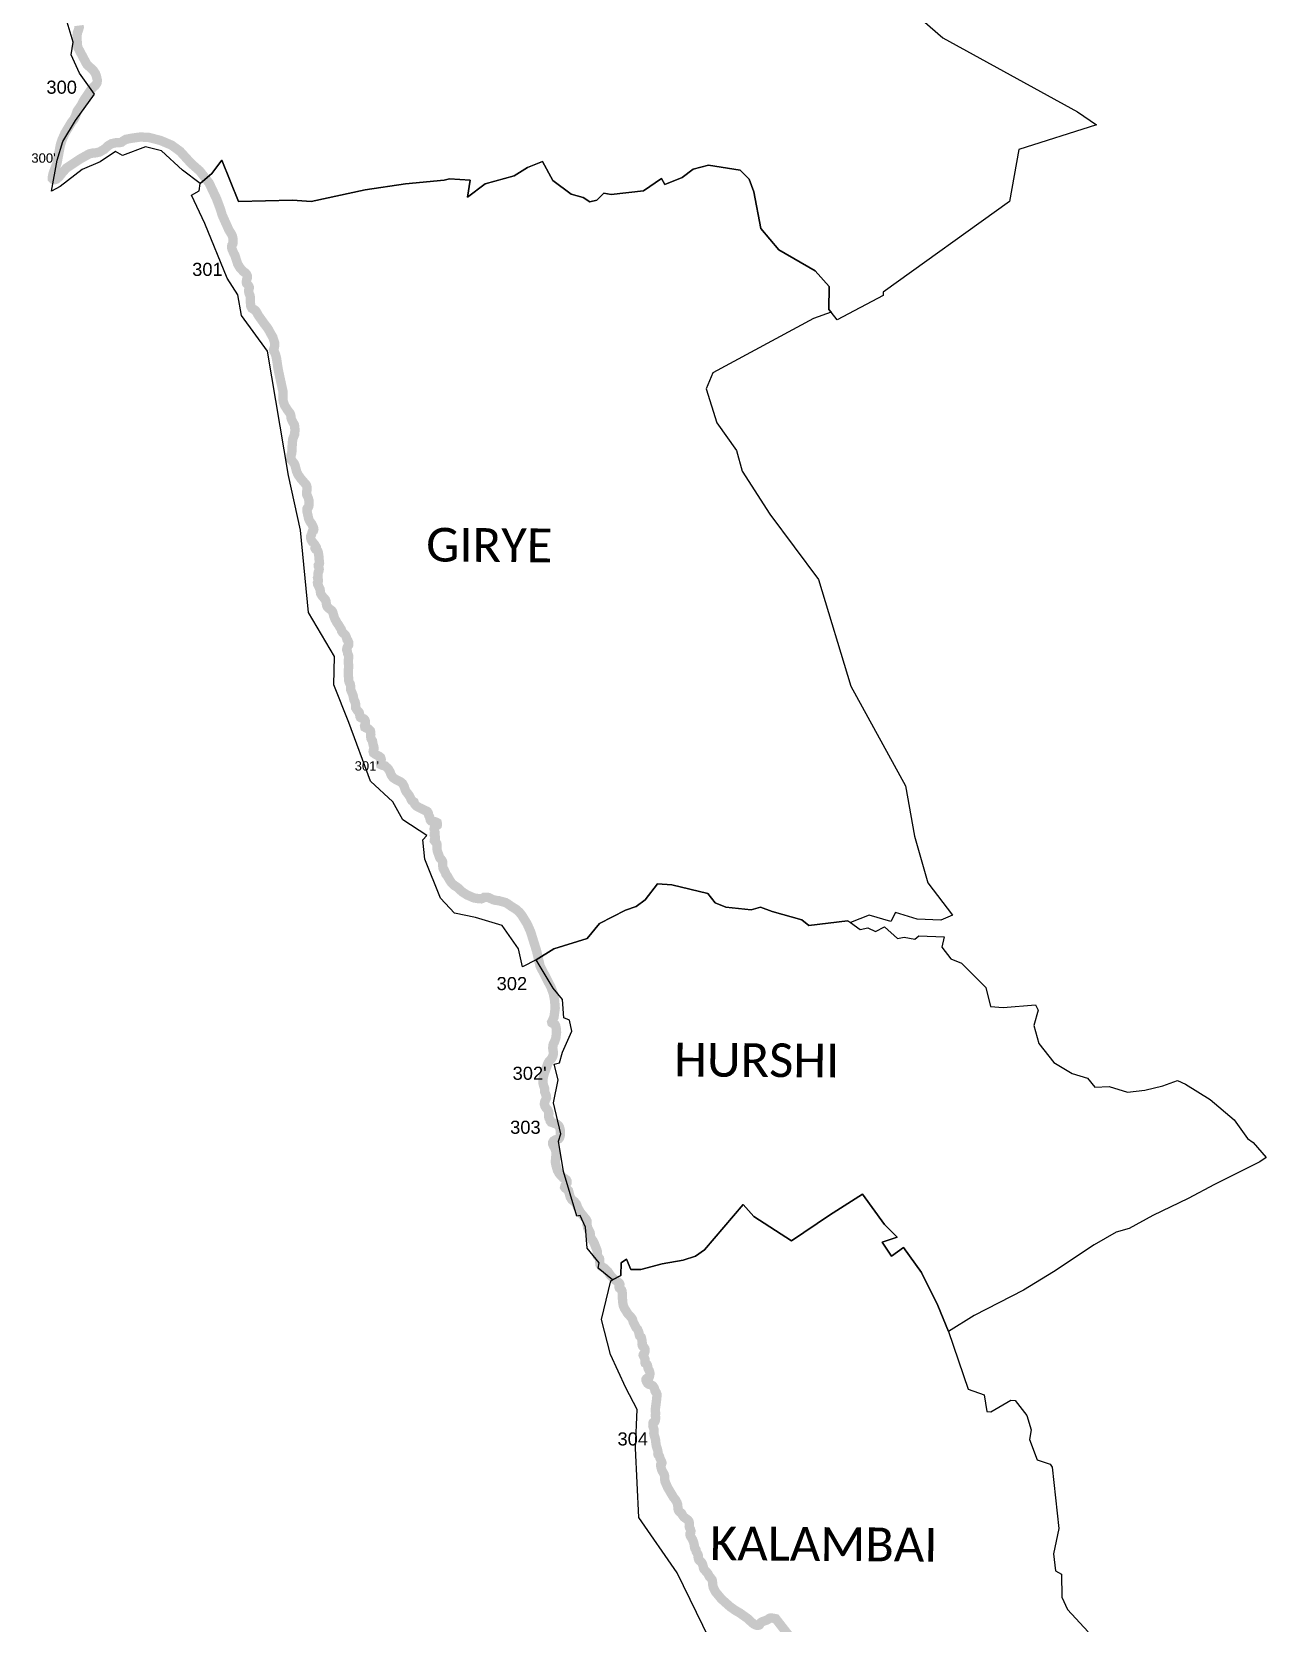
# Model space of a CAD drawing. Header units: metres. Extents: x 0 to 561379, y 0 to 4092696.
# Drawn here: x 320267 to 326866, y 1818882 to 1827390 of the extents above; entities that cross this region are included whole.
import ezdxf

# ---------------------------------------------------------------- set-up
doc = ezdxf.new("R2010")
doc.units = ezdxf.units.M
for name, color, linetype in [('COASTLINE', 5, 'Continuous'), ('NATURALLY PROTECTED', 3, 'Continuous'), ('VILLAGE BOUNDRY', 32, 'Continuous'), ('VILLAGE NAME', 1, 'Continuous')]:
    doc.layers.add(name, color=color, linetype=linetype)
doc.styles.get("Standard").update_dxf_attribs({"font": 'arial.ttf'})

msp = doc.modelspace()

# ---------------------------------------------------------------- linework, layer by layer
at = {"layer": 'COASTLINE', "const_width": 50, "flags": 128}
msp.add_lwpolyline([(320519.4, 1827423.4), (320520.6, 1827414), (320518.3, 1827406.2), (320515.2, 1827395.8), (320510.6, 1827385), (320508.8, 1827368.7), (320509.3, 1827348.5), (320509.9, 1827323.6), (320514, 1827304.5), (320522.4, 1827288.9), (320537.6, 1827260.3), (320551.4, 1827234.4), (320561.9, 1827214.8), (320576.5, 1827201.6), (320594.2, 1827185.6), (320606.9, 1827167.7), (320612.6, 1827151.9), (320617.5, 1827129.9), (320615.3, 1827116.4), (320605.4, 1827102.1), (320593, 1827091.9), (320581.1, 1827077.6), (320565.5, 1827054), (320546.3, 1827026), (320530.9, 1826996.6), (320508.8, 1826964.5), (320500.5, 1826938.1), (320491.6, 1826921.4), (320479.7, 1826906.8), (320444.6, 1826848.2), (320428.9, 1826813.1), (320420, 1826785.9), (320411.9, 1826742.6), (320401.6, 1826687.6), (320381.1, 1826633), (320376.8, 1826611.7), (320376.9, 1826605.9), (320381.8, 1826601), (320390.1, 1826599.6), (320399.1, 1826602.7), (320413.6, 1826615.6), (320433, 1826640.2), (320452, 1826661), (320482, 1826681), (320528.6, 1826712), (320574.6, 1826737.5), (320591.8, 1826741.4), (320610.1, 1826743.1), (320628.8, 1826747.1), (320653.9, 1826761.7), (320675.3, 1826780.8), (320693.3, 1826791.8), (320715.1, 1826796.6), (320734.7, 1826797.1), (320746.2, 1826799.6), (320755.2, 1826806.3), (320770.7, 1826815.3), (320797.5, 1826820.5), (320845.9, 1826827.3), (320891.1, 1826825.6), (320955.1, 1826809.1), (321014.7, 1826783.8), (321059.9, 1826750.8), (321120, 1826685.1), (321164.9, 1826645.8), (321214.9, 1826581.8), (321255, 1826496.6), (321276.7, 1826437.9), (321284.4, 1826411.4), (321295, 1826387.7), (321307.5, 1826359.8), (321320.4, 1826331.1), (321334.8, 1826307.8), (321339.6, 1826296.9), (321341.7, 1826288.5), (321342.3, 1826278.9), (321342.8, 1826268.5), (321342.6, 1826260.7), (321341.8, 1826256.6), (321339.6, 1826253.2), (321336.3, 1826248.1), (321335.7, 1826241.6), (321336.4, 1826230.9), (321339.1, 1826224.2), (321342.4, 1826216.2), (321346.5, 1826206.3), (321352.4, 1826195.8), (321355.3, 1826186.9), (321360.7, 1826170.1), (321367.7, 1826148.8), (321379.7, 1826128.3), (321398.3, 1826108.3), (321410.4, 1826099.3), (321416.1, 1826091.9), (321419.2, 1826083.9), (321419, 1826075.2), (321415.7, 1826064.3), (321413.6, 1826050.8), (321415.4, 1826044.3), (321421.2, 1826037.6), (321426.5, 1826031.4), (321429.3, 1826025.3), (321429.2, 1826018.6), (321426.8, 1826009.7), (321426.2, 1826002.5), (321428.4, 1825992.4), (321433.3, 1825980.5), (321435.3, 1825971.2), (321435.1, 1825956.3), (321436.3, 1825935.5), (321436.9, 1825925.3), (321438.6, 1825920.5), (321443.3, 1825912.2), (321452, 1825906.8), (321460.5, 1825901.6), (321465.9, 1825895.7), (321470.3, 1825888), (321479.2, 1825872.3), (321487, 1825861.3), (321495.1, 1825849.9), (321510, 1825828.9), (321526.6, 1825807.4), (321535.2, 1825793.6), (321541.8, 1825780.6), (321555.5, 1825757.1), (321560.8, 1825740.7), (321565.1, 1825727.5), (321565.6, 1825714.6), (321564.1, 1825704), (321561.6, 1825698.1), (321559.4, 1825690.1), (321561, 1825682.4), (321565.4, 1825675.4), (321571.5, 1825660.5), (321575.6, 1825642.2), (321578.5, 1825622.5), (321582.6, 1825594.7), (321587.8, 1825568), (321601.9, 1825503.1), (321610.1, 1825465.9), (321610.7, 1825452.7), (321609.3, 1825432.1), (321611.4, 1825412.4), (321618.6, 1825392.4), (321634.5, 1825367.3), (321647.5, 1825350.4), (321651.5, 1825339.9), (321653.7, 1825321.6), (321660.5, 1825306.3), (321670.6, 1825289.2), (321673, 1825278.4), (321673.5, 1825256.1), (321671.8, 1825237.4), (321668.2, 1825228.4), (321662.6, 1825214.3), (321661, 1825203.9), (321658.8, 1825176), (321657.5, 1825159.8), (321657.2, 1825144.7), (321656, 1825135.8), (321652.9, 1825124.9), (321652.4, 1825116.8), (321651.8, 1825108.4), (321653.6, 1825101.9), (321660.2, 1825094), (321668.6, 1825083.7), (321674, 1825073.2), (321678.4, 1825056.1), (321683, 1825038.6), (321690.1, 1825022.9), (321704.7, 1825001.9), (321718.2, 1824986.1), (321727.9, 1824975), (321733.3, 1824968.8), (321736.4, 1824962.2), (321737.7, 1824957), (321738.7, 1824949.1), (321737.8, 1824937.7), (321736.2, 1824929.4), (321736, 1824922.6), (321737, 1824915.2), (321741.1, 1824906.5), (321744.8, 1824898.6), (321746.5, 1824892), (321749.6, 1824881.3), (321749.6, 1824863.6), (321747.7, 1824852.8), (321744.5, 1824846.9), (321740.3, 1824843.8), (321738.6, 1824840.1), (321737.8, 1824828.7), (321742.4, 1824808), (321747.9, 1824783.7), (321753.9, 1824772), (321764.2, 1824758), (321771.5, 1824742.8), (321773.5, 1824736.5), (321774.6, 1824729.3), (321772.9, 1824723.7), (321767.6, 1824719.5), (321764.9, 1824711.5), (321762, 1824701.5), (321758.3, 1824693.6), (321757.9, 1824684.1), (321760.2, 1824675), (321765.4, 1824665.4), (321778.6, 1824649.2), (321784.5, 1824639.7), (321781.9, 1824635.8), (321780.9, 1824629.8), (321783.9, 1824624.2), (321787.9, 1824621.6), (321791.5, 1824619.3), (321793.3, 1824618.2), (321794.7, 1824615.9), (321796.5, 1824612.8), (321798.2, 1824608.3), (321799.8, 1824598.6), (321801.6, 1824586.9), (321802.3, 1824574.7), (321803.9, 1824560.1), (321805.1, 1824549.3), (321804.5, 1824545.5), (321802.5, 1824541.7), (321800, 1824538.6), (321798.3, 1824536.5), (321798.4, 1824534.1), (321799.7, 1824530.9), (321801.9, 1824525.5), (321803.6, 1824516.3), (321801.8, 1824507.5), (321798.1, 1824499.7), (321797.7, 1824496.2), (321797.6, 1824488.7), (321797.4, 1824481.5), (321796.3, 1824474.2), (321794.7, 1824470.7), (321795.5, 1824467.2), (321798.1, 1824462.6), (321798.9, 1824454), (321797.7, 1824449.9), (321794.3, 1824443.6), (321795, 1824437.7), (321799, 1824429.7), (321802.1, 1824422.4), (321807.8, 1824410), (321811.2, 1824387.3), (321817.4, 1824376), (321827.9, 1824363.7), (321836.5, 1824354), (321839.7, 1824346.1), (321841.6, 1824332), (321843.6, 1824322.3), (321847.7, 1824314.5), (321854.8, 1824307.6), (321864.2, 1824300.6), (321870.2, 1824296), (321875.9, 1824287.6), (321879, 1824276.4), (321882.1, 1824265.2), (321885.3, 1824256), (321889.1, 1824247.9), (321894.2, 1824239.3), (321899.6, 1824228.9), (321907.3, 1824218.5), (321912.9, 1824208.5), (321920.2, 1824197.7), (321922.2, 1824193), (321923.5, 1824186), (321927.8, 1824179.6), (321932.6, 1824174.6), (321937.1, 1824171.1), (321943.7, 1824164.2), (321947.5, 1824156.3), (321950.5, 1824147), (321952.7, 1824139.2), (321957, 1824134.2), (321958, 1824131.4), (321961.6, 1824123.4), (321961.8, 1824116.2), (321961, 1824111.4), (321957.7, 1824107.8), (321954.5, 1824102.2), (321952, 1824096.1), (321951.1, 1824090.9), (321951.1, 1824084.5), (321953.5, 1824078), (321955.8, 1824065), (321960.4, 1824055.4), (321961.3, 1824047.7), (321960.1, 1824036.5), (321958.5, 1824026.5), (321959.3, 1824014.3), (321960.7, 1824006.4), (321961.4, 1823994.8), (321960.1, 1823984.4), (321959.6, 1823976.5), (321959, 1823965.9), (321959.6, 1823944.4), (321961.3, 1823931), (321961.4, 1823920.9), (321964.4, 1823911.3), (321969.2, 1823904), (321971, 1823894.4), (321971.4, 1823884.7), (321971.7, 1823873.5), (321974.6, 1823865.9), (321980.9, 1823851.6), (321984.8, 1823840.7), (321987.5, 1823826.4), (321989.3, 1823818.6), (321995.1, 1823807.6), (321997.9, 1823797.2), (321998.9, 1823788.8), (321998.8, 1823780.7), (321998.8, 1823775.7), (322002, 1823769.9), (322007.1, 1823762.2), (322014.4, 1823754.7), (322017.8, 1823749.7), (322019.4, 1823742), (322021.2, 1823730.3), (322023.5, 1823724.7), (322029.6, 1823721.4), (322040.8, 1823717.6), (322045, 1823714.6), (322047.9, 1823710.8), (322050.1, 1823704), (322050.7, 1823697.6), (322048.9, 1823686.9), (322046.1, 1823678.6), (322047.5, 1823671.9), (322054.6, 1823667.9), (322064.5, 1823664.6), (322071.6, 1823658.8), (322077.1, 1823652.5), (322079.2, 1823643.3), (322079.5, 1823633.3), (322078.5, 1823624.1), (322079.8, 1823613.4), (322082.8, 1823606.8), (322088.3, 1823598.4), (322090.2, 1823587.3), (322092.1, 1823577.7), (322095.5, 1823566.6), (322095.8, 1823556.1), (322092.9, 1823548.6), (322091.9, 1823542.4), (322094.2, 1823534.4), (322103.6, 1823527.4), (322116.3, 1823520.7), (322125.5, 1823515.6), (322131.8, 1823510.3), (322135.1, 1823499.4), (322132.5, 1823489.2), (322130.5, 1823480.9), (322132.2, 1823472.7), (322142.1, 1823468.3), (322156.1, 1823465.1), (322169.2, 1823453.1), (322175.9, 1823444.6), (322182.5, 1823432.5), (322187.9, 1823417.3), (322197.5, 1823403.4), (322210.4, 1823394.3), (322225.4, 1823386.6), (322237.9, 1823380.4), (322249, 1823371.3), (322257.4, 1823355.7), (322261.3, 1823343.5), (322265.9, 1823332), (322271.4, 1823323.4), (322277.3, 1823317.1), (322284.5, 1823306.7), (322290.2, 1823296.6), (322294.6, 1823286.3), (322298.3, 1823280.1), (322304.5, 1823275.8), (322310.2, 1823272.3), (322311.5, 1823268.4), (322313.9, 1823261.6), (322319.2, 1823254.8), (322326.1, 1823248.9), (322339.2, 1823241.8), (322347.7, 1823238.3), (322361.3, 1823231), (322369.1, 1823227.4), (322378.3, 1823223.4), (322382.3, 1823220.3), (322386.4, 1823213.5), (322387.4, 1823205.5), (322389.9, 1823199.3), (322393.4, 1823193.6), (322394.5, 1823190), (322395.5, 1823184.8), (322397.2, 1823176), (322401.4, 1823171.2), (322408.9, 1823169.3), (322418.1, 1823167.8), (322423.9, 1823166.5), (322429.5, 1823164.3), (322431.8, 1823162.3), (322434.2, 1823161), (322435.5, 1823154.6), (322434.6, 1823148.1), (322430.9, 1823145.1), (322424.3, 1823141.6), (322419.5, 1823137.2), (322418.4, 1823132.5), (322417.7, 1823127.8), (322418.7, 1823120.8), (322420.6, 1823114.5), (322422.9, 1823108.6), (322422.6, 1823102.7), (322420.4, 1823101.2), (322418.6, 1823099.6), (322418.3, 1823096.3), (322419.9, 1823093.4), (322423.3, 1823088.5), (322424.6, 1823084.7), (322424, 1823077.8), (322421, 1823074.4), (322419.4, 1823070.2), (322418.9, 1823066.1), (322422.2, 1823062), (322427.1, 1823056.5), (322432.3, 1823049.4), (322433.3, 1823044.2), (322432.8, 1823034.6), (322433.2, 1823025.9), (322433.7, 1823019.7), (322434.3, 1823012.7), (322437.3, 1823003.4), (322440.1, 1822996.7), (322442.5, 1822990.5), (322446.2, 1822977.9), (322450.1, 1822970.5), (322455.7, 1822965.1), (322459.1, 1822961.4), (322461.7, 1822957), (322464, 1822950.3), (322463.2, 1822941.5), (322463.6, 1822931.6), (322465.6, 1822918.5), (322468.2, 1822912.2), (322472, 1822908.2), (322474, 1822903.3), (322478.1, 1822895), (322480.5, 1822886.8), (322484.3, 1822881.7), (322490.1, 1822874.6), (322493.6, 1822867.7), (322501.1, 1822854.7), (322506, 1822847.1), (322511.1, 1822839.9), (322516, 1822835), (322525.3, 1822826.2), (322534.3, 1822821), (322541.1, 1822816.4), (322546.3, 1822812.3), (322551.4, 1822807.5), (322556, 1822802.7), (322561.7, 1822797.8), (322570.5, 1822790.1), (322583.6, 1822781.9), (322594.5, 1822775.1), (322607.9, 1822769.3), (322623.7, 1822762.2), (322633.1, 1822758.9), (322641.9, 1822757.6), (322658.7, 1822755), (322669.2, 1822754.6), (322674.7, 1822756.5), (322681.2, 1822759.4), (322685.3, 1822762.4), (322696, 1822763.1), (322708.4, 1822761.8), (322719.5, 1822756.5), (322733, 1822750.1), (322743.4, 1822747.2), (322753, 1822745.8), (322764, 1822744.4), (322771.8, 1822742.3), (322775.7, 1822741.2), (322784.8, 1822738.7), (322799.8, 1822734.7), (322811.6, 1822727.9), (322829.5, 1822715.1), (322857.5, 1822697.6), (322874.7, 1822682), (322888.3, 1822664.3), (322914.9, 1822621), (322933.7, 1822578.8), (322948.4, 1822531.6), (322966.1, 1822474.6), (322984.5, 1822395.2), (323015.2, 1822335.3), (323042.9, 1822281.5), (323055, 1822248.9), (323062, 1822211.7), (323065.1, 1822170.4), (323062.9, 1822153.5), (323061.6, 1822143.7), (323060.3, 1822134.6), (323058.7, 1822122), (323055.6, 1822115.5), (323051.6, 1822106.9), (323048.5, 1822100.4), (323046.2, 1822095.6), (323047.1, 1822091.8), (323050.9, 1822089.4), (323059.2, 1822086.6), (323064.8, 1822081.7), (323067.9, 1822075.2), (323070.2, 1822064.8), (323072.3, 1822040.4), (323068.5, 1822010.6), (323062.1, 1821991.6), (323055, 1821978.5), (323053, 1821970), (323052, 1821956.5), (323053.4, 1821946.1), (323055.2, 1821933.4), (323054.9, 1821924), (323052.1, 1821912.4), (323048.1, 1821903.8), (323042.3, 1821896.4), (323031.4, 1821884.2), (323026.5, 1821875.5), (323022.1, 1821863.2), (323016, 1821846.2), (323012.6, 1821836.5), (323004.2, 1821813.2), (323000.2, 1821792.4), (323000.5, 1821767.2), (323003, 1821756.1), (323008, 1821742.7), (323008.1, 1821732.8), (323008.3, 1821724.9), (323011.5, 1821716.6), (323014.7, 1821708.1), (323018.3, 1821699), (323018.6, 1821690.4), (323014.8, 1821682.3), (323009.1, 1821669.7), (323007.2, 1821657.7), (323010.1, 1821646.9), (323016.8, 1821635.3), (323024.6, 1821627.8), (323029.1, 1821617.2), (323031.4, 1821606.5), (323030, 1821590), (323031.8, 1821582.6), (323036.8, 1821575.3), (323038.7, 1821566.1), (323042.8, 1821560.8), (323057.8, 1821555.4), (323073.7, 1821549.6), (323083.4, 1821541.7), (323087.9, 1821534.1), (323091.6, 1821521.5), (323092.8, 1821505.8), (323091.7, 1821486.4), (323088.5, 1821477.2), (323084.1, 1821471.8), (323073.2, 1821468.2), (323064.9, 1821465.4), (323056.4, 1821460.3), (323051.7, 1821452.2), (323051.5, 1821444), (323055.6, 1821434.6), (323062.6, 1821422.4), (323066.6, 1821412.3), (323069.1, 1821400.7), (323070.5, 1821385.4), (323067.2, 1821371.1), (323066.3, 1821345.2), (323069.4, 1821329.5), (323076.8, 1821304), (323085.7, 1821286.8), (323106.8, 1821263.7), (323117.7, 1821257.8), (323124.5, 1821252.4), (323128.6, 1821244.8), (323128.4, 1821237.3), (323123.7, 1821229.8), (323117.5, 1821220.1), (323115.7, 1821212.7), (323118.4, 1821208.4), (323129.8, 1821200.6), (323136.2, 1821194.4), (323137.9, 1821187.4), (323145.8, 1821159.7), (323154.6, 1821145.7), (323168.1, 1821135.6), (323178.6, 1821122.1), (323185.2, 1821105), (323198.4, 1821080), (323211.1, 1821064.4), (323224.1, 1821048.5), (323231.5, 1821039.5), (323235.1, 1821031.7), (323235.2, 1821023.2), (323235.4, 1821011.1), (323239.1, 1820995.1), (323247, 1820979.1), (323251.6, 1820969.7), (323253, 1820962.6), (323254.2, 1820947), (323256.5, 1820938.9), (323262.9, 1820932.5), (323267.2, 1820926.2), (323273.3, 1820914.6), (323277.8, 1820903.2), (323282.5, 1820891), (323287.3, 1820878.7), (323290.2, 1820869.1), (323290.3, 1820861), (323288.7, 1820849.8), (323290.2, 1820845.9), (323296.9, 1820838.6), (323302.1, 1820831), (323303.3, 1820825), (323303.2, 1820811.6), (323304.6, 1820800.4), (323311.3, 1820790.3), (323329.2, 1820779.1), (323346.1, 1820762.9), (323361.1, 1820740.8), (323374.5, 1820727.2), (323384.4, 1820717.2), (323396.5, 1820709), (323402.4, 1820704.9), (323407.8, 1820700.2), (323409.8, 1820696.7), (323411.2, 1820693.3), (323410.5, 1820688.9), (323408, 1820685.7), (323406.7, 1820682.5), (323406.7, 1820677.3), (323408.1, 1820673.8), (323413.6, 1820669), (323419.6, 1820663.8), (323422.3, 1820657.8), (323423.5, 1820647.7), (323424.1, 1820629.5), (323424.4, 1820619.3), (323425.6, 1820606.4), (323426.8, 1820593), (323429, 1820580.4), (323436.1, 1820563.4), (323443.3, 1820553.3), (323447.3, 1820545.4), (323455.4, 1820533.9), (323464.5, 1820524.6), (323473.2, 1820514.5), (323478.7, 1820505.4), (323481.9, 1820493.3), (323484.7, 1820486.7), (323492.1, 1820473.5), (323497, 1820462.5), (323505, 1820454.1), (323510.7, 1820440.8), (323512.9, 1820433.9), (323514.4, 1820424.9), (323516.2, 1820418.9), (323519.6, 1820415.8), (323524.5, 1820411.4), (323526.5, 1820406), (323528, 1820397.8), (323529.7, 1820389.3), (323530.3, 1820379.5), (323529.7, 1820372.9), (323530.4, 1820367.4), (323532.7, 1820362.7), (323536.9, 1820358.7), (323541.4, 1820354.3), (323544.5, 1820349.3), (323545.2, 1820342.1), (323544.9, 1820333.7), (323542.8, 1820327.5), (323538.7, 1820321.9), (323536.1, 1820318.3), (323535.5, 1820315), (323539.9, 1820305.3), (323543.4, 1820297.8), (323545.3, 1820291.9), (323545.6, 1820286.8), (323544.7, 1820278.7), (323544.7, 1820276.1), (323545.6, 1820273.1), (323550.1, 1820270.5), (323552.9, 1820268.9), (323555.8, 1820266.1), (323557.9, 1820261.2), (323560.1, 1820251.9), (323562.1, 1820243.1), (323564.2, 1820238.5), (323568.6, 1820230.6), (323570.8, 1820223.8), (323571.7, 1820215.9), (323570.6, 1820208), (323567.8, 1820197.8), (323566.4, 1820194.2), (323564.3, 1820192.3), (323561.2, 1820191.7), (323555.2, 1820190.5), (323552.7, 1820188.7), (323550.7, 1820185.7), (323550.3, 1820181.6), (323553, 1820174.6), (323558.4, 1820164.6), (323565.7, 1820159.4), (323577.6, 1820155.8), (323584.1, 1820152.6), (323589.1, 1820147.6), (323594.4, 1820140), (323596.5, 1820134.5), (323598.1, 1820125.6), (323600.6, 1820120.6), (323605.7, 1820114.9), (323607.2, 1820110.9), (323609.2, 1820105.7), (323609.5, 1820101), (323607.9, 1820085.3), (323606.1, 1820067.7), (323602.7, 1820042.7), (323600.5, 1820026.7), (323599.7, 1820021.3), (323600.4, 1820014.1), (323602.4, 1820006.2), (323602, 1820001.4), (323600.2, 1819994.9), (323600.1, 1819992.7), (323600.7, 1819989.5), (323601.6, 1819985), (323602.4, 1819980.7), (323601.8, 1819974.2), (323600, 1819964.5), (323598, 1819960), (323595.6, 1819957.8), (323590.9, 1819956.3), (323588.6, 1819954.4), (323587.5, 1819951), (323588.1, 1819944.5), (323587.4, 1819936.1), (323589.8, 1819928.2), (323591.6, 1819922.5), (323593.3, 1819917.2), (323593.6, 1819910.8), (323592.8, 1819902.5), (323592.3, 1819896.9), (323593.3, 1819891), (323596, 1819881.3), (323599.5, 1819872.1), (323601.6, 1819861.4), (323603.4, 1819844.6), (323605.8, 1819828.8), (323608.8, 1819819.8), (323613.2, 1819806.4), (323614.8, 1819795.3), (323614.8, 1819791.7), (323614, 1819787.4), (323614.7, 1819784.4), (323619.6, 1819779.4), (323623, 1819772.9), (323625.3, 1819763.7), (323629.6, 1819755), (323633.4, 1819747.2), (323635.1, 1819741.3), (323635.9, 1819738.6), (323635.1, 1819736.2), (323633.5, 1819735), (323631.7, 1819733.5), (323629.5, 1819729.9), (323629.1, 1819724.5), (323630.1, 1819716.8), (323631.7, 1819711.5), (323635.5, 1819699), (323641.7, 1819687.9), (323646.7, 1819679.1), (323649.6, 1819672), (323651, 1819661.2), (323651, 1819648.3), (323652.1, 1819640), (323657.2, 1819628.2), (323662.1, 1819617), (323666.8, 1819606.4), (323675.7, 1819591.5), (323682.5, 1819580.1), (323692.4, 1819563.5), (323697.8, 1819554.6), (323708.5, 1819541), (323716.1, 1819527.1), (323719.9, 1819515.2), (323721.1, 1819502), (323721.8, 1819494), (323723.3, 1819487.1), (323727.2, 1819480.3), (323732.3, 1819475.1), (323739.4, 1819470.7), (323742.2, 1819467.1), (323744.5, 1819461.4), (323752.8, 1819449.5), (323764.5, 1819441), (323774.6, 1819433.7), (323780.2, 1819426.1), (323781.7, 1819419.6), (323781.6, 1819411), (323781.4, 1819398.8), (323782.9, 1819393.1), (323788.2, 1819383.5), (323790.6, 1819375.3), (323790.1, 1819368.7), (323787.6, 1819363.2), (323785.8, 1819359.4), (323785.6, 1819355.3), (323787, 1819350.1), (323790.1, 1819344), (323798.6, 1819330.5), (323805.3, 1819313.7), (323807.9, 1819303.2), (323810, 1819288.3), (323812.3, 1819281.4), (323815.9, 1819277.4), (323818.1, 1819273.3), (323819.7, 1819263.6), (323824, 1819256.7), (323828.7, 1819249), (323830, 1819244.5), (323830.1, 1819240.6), (323829.1, 1819235.2), (323829.9, 1819229.4), (323832.9, 1819221.3), (323836.1, 1819216.8), (323840.4, 1819213.8), (323844, 1819211.4), (323848.3, 1819205.9), (323853.5, 1819195.2), (323856.8, 1819183), (323858.1, 1819175.2), (323860.5, 1819170.8), (323871.7, 1819158), (323880.6, 1819148.1), (323884.9, 1819140), (323887.4, 1819135.3), (323890.6, 1819129.2), (323896, 1819124.6), (323903.2, 1819115), (323905.6, 1819108), (323906.9, 1819091.1), (323910.1, 1819073.6), (323921.5, 1819050.5), (323937, 1819031.7), (323953.8, 1819011.4), (323974.2, 1818993.2), (323999.4, 1818970.6), (324026.6, 1818951.3), (324053.1, 1818935.8), (324095.7, 1818905.5), (324114.5, 1818887.4), (324126.5, 1818877.4), (324134.5, 1818873.5), (324141.6, 1818871.1), (324148.6, 1818870.6), (324154.2, 1818871.5), (324157.6, 1818873.6), (324160.7, 1818878.9), (324163, 1818882.9), (324166, 1818886.2), (324174.1, 1818890.9), (324193.6, 1818897.5), (324201.9, 1818901.4), (324207.6, 1818905.9), (324212.1, 1818908.8), (324218.5, 1818909.8), (324229.7, 1818908.7), (324244.6, 1818905.6), (324589.2, 1818461.8)], dxfattribs=at)
at = {"layer": 'NATURALLY PROTECTED', "const_width": 50, "flags": 128}
for points in [[(320555.3, 1827227.3), (320561.9, 1827214.8), (320576.5, 1827201.6), (320594.2, 1827185.6), (320606.9, 1827167.7), (320612.6, 1827151.9), (320617.5, 1827129.9), (320615.3, 1827116.4), (320605.4, 1827102.1), (320593, 1827091.9), (320581.1, 1827077.6), (320579, 1827074.5)], [(320579, 1827074.5), (320565.5, 1827054), (320546.3, 1827026), (320530.9, 1826996.6), (320508.8, 1826964.5), (320500.5, 1826938.1), (320491.6, 1826921.4), (320479.7, 1826906.8), (320444.6, 1826848.2), (320428.9, 1826813.1), (320420, 1826785.9), (320411.9, 1826742.6), (320401.6, 1826687.6), (320381.1, 1826633), (320376.8, 1826611.7), (320376.9, 1826605.9), (320381.8, 1826601), (320390.1, 1826599.6), (320399.1, 1826602.7), (320413.6, 1826615.6), (320433, 1826640.2), (320452, 1826661), (320482, 1826681), (320528.6, 1826712), (320574.6, 1826737.5), (320591.8, 1826741.4), (320610.1, 1826743.1), (320628.8, 1826747.1), (320653.9, 1826761.7), (320675.3, 1826780.8), (320693.3, 1826791.8), (320701.2, 1826793.5)], [(320701.2, 1826793.5), (320715.1, 1826796.6), (320734.7, 1826797.1), (320746.2, 1826799.6), (320755.2, 1826806.3), (320770.7, 1826815.3), (320797.5, 1826820.5), (320845.9, 1826827.3), (320891.1, 1826825.6), (320955.1, 1826809.1), (321014.7, 1826783.8), (321059.9, 1826750.8), (321120, 1826685.1), (321164.9, 1826645.8), (321214.9, 1826581.8), (321255, 1826496.6), (321276.7, 1826437.9), (321284.4, 1826411.4), (321295, 1826387.7), (321307.5, 1826359.8), (321320.4, 1826331.1), (321334.8, 1826307.8), (321339.6, 1826296.9), (321341.7, 1826288.5), (321342.3, 1826278.9), (321342.8, 1826268.5), (321342.6, 1826260.7), (321341.8, 1826256.6), (321339.6, 1826253.2), (321336.3, 1826248.1), (321335.7, 1826241.6), (321336.4, 1826230.9), (321339.1, 1826224.2), (321342.4, 1826216.2), (321346.5, 1826206.3), (321352.4, 1826195.8), (321355.3, 1826186.9), (321360.7, 1826170.1), (321367.7, 1826148.8), (321379.7, 1826128.3), (321398.3, 1826108.3), (321410.4, 1826099.3), (321416.1, 1826091.9), (321419.2, 1826083.9), (321419, 1826075.2), (321415.7, 1826064.3), (321413.6, 1826050.8), (321415.4, 1826044.3), (321421.2, 1826037.6), (321426.5, 1826031.4), (321429.3, 1826025.3), (321429.2, 1826018.6), (321426.8, 1826009.7), (321426.2, 1826002.5), (321428.4, 1825992.4), (321433.3, 1825980.5), (321435.3, 1825971.2), (321435.1, 1825956.3), (321436.3, 1825935.5), (321436.9, 1825925.3), (321438.6, 1825920.5), (321443.3, 1825912.2), (321452, 1825906.8), (321460.5, 1825901.6), (321465.9, 1825895.7), (321470.3, 1825888), (321479.2, 1825872.3), (321487, 1825861.3), (321495.1, 1825849.9), (321510, 1825828.9), (321526.6, 1825807.4), (321535.2, 1825793.6), (321541.8, 1825780.6), (321555.5, 1825757.1), (321560.8, 1825740.7), (321565.1, 1825727.5), (321565.6, 1825714.6), (321564.1, 1825704), (321561.6, 1825698.1), (321559.4, 1825690.1), (321561, 1825682.4), (321565.4, 1825675.4), (321571.5, 1825660.5), (321575.6, 1825642.2), (321578.5, 1825622.5), (321582.6, 1825594.7), (321587.8, 1825568), (321601.9, 1825503.1), (321610.1, 1825465.9), (321610.7, 1825452.7), (321609.3, 1825432.1), (321611.4, 1825412.4), (321618.6, 1825392.4), (321634.5, 1825367.3), (321647.5, 1825350.4), (321651.5, 1825339.9), (321653.7, 1825321.6), (321660.5, 1825306.3), (321670.6, 1825289.2), (321673, 1825278.4), (321673.5, 1825256.1), (321671.8, 1825237.4), (321668.2, 1825228.4), (321662.6, 1825214.3), (321661, 1825203.9), (321658.8, 1825176), (321657.5, 1825159.8), (321657.2, 1825144.7), (321656, 1825135.8), (321652.9, 1825124.9), (321652.4, 1825116.8), (321651.8, 1825108.4), (321653.6, 1825101.9), (321660.2, 1825094), (321668.6, 1825083.7), (321674, 1825073.2), (321678.4, 1825056.1), (321683, 1825038.6), (321690.1, 1825022.9), (321704.7, 1825001.9), (321718.2, 1824986.1), (321727.9, 1824975), (321733.3, 1824968.8), (321736.4, 1824962.2), (321737.7, 1824957), (321738.7, 1824949.1), (321737.8, 1824937.7), (321736.2, 1824929.4), (321736, 1824922.6), (321737, 1824915.2), (321741.1, 1824906.5), (321744.8, 1824898.6), (321746.5, 1824892), (321749.6, 1824881.3), (321749.6, 1824863.6), (321747.7, 1824852.8), (321744.5, 1824846.9), (321740.3, 1824843.8), (321738.6, 1824840.1), (321738.6, 1824839.6)], [(321738.6, 1824839.6), (321737.8, 1824828.7), (321742.4, 1824808), (321747.9, 1824783.7), (321753.9, 1824772), (321764.2, 1824758), (321771.5, 1824742.8), (321773.5, 1824736.5), (321774.6, 1824729.3), (321772.9, 1824723.7), (321767.6, 1824719.5), (321764.9, 1824711.5), (321762, 1824701.5), (321758.3, 1824693.6), (321757.9, 1824684.1), (321760.2, 1824675), (321765.4, 1824665.4), (321778.6, 1824649.2), (321784.5, 1824639.7), (321781.9, 1824635.8), (321780.9, 1824629.8), (321783.9, 1824624.2), (321787.9, 1824621.6), (321791.5, 1824619.3), (321793.3, 1824618.2), (321794.7, 1824615.9), (321796.5, 1824612.8), (321798.2, 1824608.3), (321799.8, 1824598.6), (321801.6, 1824586.9), (321802.3, 1824574.7), (321803.9, 1824560.1), (321805.1, 1824549.3), (321804.5, 1824545.5), (321802.5, 1824541.7), (321800, 1824538.6), (321798.3, 1824536.5), (321798.4, 1824534.1), (321799.7, 1824530.9), (321801.9, 1824525.5), (321803.6, 1824516.3), (321801.8, 1824507.5), (321798.1, 1824499.7), (321797.7, 1824496.2), (321797.6, 1824488.7), (321797.4, 1824481.5), (321796.3, 1824474.2), (321794.7, 1824470.7), (321795.5, 1824467.2), (321798.1, 1824462.6), (321798.9, 1824454), (321797.7, 1824449.9), (321794.3, 1824443.6), (321795, 1824437.7), (321799, 1824429.7), (321802.1, 1824422.4), (321807.8, 1824410), (321811.2, 1824387.3), (321817.4, 1824376), (321827.9, 1824363.7), (321836.5, 1824354), (321839.7, 1824346.1), (321841.6, 1824332), (321843.6, 1824322.3), (321847.7, 1824314.5), (321854.8, 1824307.6), (321864.2, 1824300.6), (321870.2, 1824296), (321875.9, 1824287.6), (321879, 1824276.4), (321882.1, 1824265.2), (321885.3, 1824256), (321889.1, 1824247.9), (321894.2, 1824239.3), (321899.6, 1824228.9), (321907.3, 1824218.5), (321912.9, 1824208.5), (321920.2, 1824197.7), (321922.2, 1824193), (321923.5, 1824186), (321927.8, 1824179.6), (321932.6, 1824174.6), (321937.1, 1824171.1), (321943.7, 1824164.2), (321947.5, 1824156.3), (321950.5, 1824147), (321952.7, 1824139.2), (321957, 1824134.2), (321958, 1824131.4), (321961.6, 1824123.4), (321961.8, 1824116.2), (321961, 1824111.4), (321957.7, 1824107.8), (321954.5, 1824102.2), (321952, 1824096.1), (321951.1, 1824090.9), (321951.1, 1824084.5), (321953.5, 1824078), (321955.8, 1824065), (321960.4, 1824055.4), (321961.3, 1824047.7), (321960.1, 1824036.5), (321958.5, 1824026.5), (321959.3, 1824014.3), (321960.7, 1824006.4), (321961.4, 1823994.8), (321960.1, 1823984.4), (321959.6, 1823976.5), (321959, 1823965.9), (321959.6, 1823944.4), (321961.3, 1823931), (321961.4, 1823920.9), (321964.4, 1823911.3), (321969.2, 1823904), (321971, 1823894.4), (321971.4, 1823884.7), (321971.7, 1823873.5), (321974.6, 1823865.9), (321980.9, 1823851.6), (321984.8, 1823840.7), (321987.5, 1823826.4), (321989.3, 1823818.6), (321995.1, 1823807.6), (321997.9, 1823797.2), (321998.9, 1823788.8), (321998.8, 1823780.7), (321998.8, 1823775.7), (322002, 1823769.9), (322007.1, 1823762.2), (322014.4, 1823754.7), (322017.8, 1823749.7), (322019.4, 1823742), (322021.2, 1823730.3), (322023.5, 1823724.7), (322029.6, 1823721.4), (322040.8, 1823717.6), (322045, 1823714.6), (322047.9, 1823710.8), (322050.1, 1823704), (322050.7, 1823697.6), (322048.9, 1823686.9), (322046.1, 1823678.6), (322047.5, 1823671.9), (322054.6, 1823667.9), (322064.5, 1823664.6), (322071.6, 1823658.8), (322077.1, 1823652.5), (322079.2, 1823643.3), (322079.5, 1823633.3), (322078.5, 1823624.1), (322079.8, 1823613.4), (322082.8, 1823606.8), (322088.3, 1823598.4), (322090.2, 1823587.3), (322092.1, 1823577.7), (322095.5, 1823566.6), (322095.8, 1823556.1), (322092.9, 1823548.6), (322091.9, 1823542.4), (322094.2, 1823534.4), (322103.6, 1823527.4), (322116.3, 1823520.7), (322125.5, 1823515.6), (322131.8, 1823510.3), (322135.1, 1823499.4), (322132.5, 1823489.2), (322130.5, 1823480.9), (322132.2, 1823472.7), (322142.1, 1823468.3), (322156.1, 1823465.1), (322169.2, 1823453.1), (322175.9, 1823444.6), (322182.5, 1823432.5), (322187.9, 1823417.3), (322197.5, 1823403.4), (322210.4, 1823394.3), (322225.4, 1823386.6), (322237.9, 1823380.4), (322249, 1823371.3), (322257.4, 1823355.7), (322261.3, 1823343.5), (322265.9, 1823332), (322271.4, 1823323.4), (322277.3, 1823317.1), (322284.5, 1823306.7), (322290.2, 1823296.6), (322294.6, 1823286.3), (322298.3, 1823280.1), (322304.5, 1823275.8), (322310.2, 1823272.3), (322311.5, 1823268.4), (322313.9, 1823261.6), (322319.2, 1823254.8), (322326.1, 1823248.9), (322339.2, 1823241.8), (322347.7, 1823238.3), (322361.3, 1823231), (322369.1, 1823227.4), (322378.3, 1823223.4), (322382.3, 1823220.3), (322386.4, 1823213.5), (322387.4, 1823205.5), (322389.9, 1823199.3), (322393.4, 1823193.6), (322394.5, 1823190), (322395.5, 1823184.8), (322397.2, 1823176), (322401.4, 1823171.2), (322408.9, 1823169.3), (322418.1, 1823167.8), (322423.9, 1823166.5), (322429.5, 1823164.3), (322431.8, 1823162.3), (322434.2, 1823161), (322435.5, 1823154.6), (322434.6, 1823148.1), (322430.9, 1823145.1), (322424.3, 1823141.6), (322419.5, 1823137.2), (322418.4, 1823132.5), (322417.7, 1823127.8), (322418.7, 1823120.8), (322420.6, 1823114.5), (322422.9, 1823108.6), (322422.6, 1823102.7), (322420.4, 1823101.2), (322418.6, 1823099.6), (322418.3, 1823096.3), (322419.9, 1823093.4), (322423.3, 1823088.5), (322424.6, 1823084.7), (322424, 1823077.8), (322421, 1823074.4), (322419.4, 1823070.2), (322418.9, 1823066.1), (322422.2, 1823062), (322427.1, 1823056.5), (322432.3, 1823049.4), (322433.3, 1823044.2), (322432.8, 1823034.6), (322433.2, 1823025.9), (322433.7, 1823019.7), (322434.3, 1823012.7), (322437.3, 1823003.4), (322440.1, 1822996.7), (322442.5, 1822990.5), (322446.2, 1822977.9), (322450.1, 1822970.5), (322455.7, 1822965.1), (322459.1, 1822961.4), (322461.7, 1822957), (322464, 1822950.3), (322463.2, 1822941.5), (322463.6, 1822931.6), (322465.6, 1822918.5), (322468.2, 1822912.2), (322472, 1822908.2), (322474, 1822903.3), (322478.1, 1822895), (322480.5, 1822886.8), (322484.3, 1822881.7), (322490.1, 1822874.6), (322493.6, 1822867.7), (322501.1, 1822854.7), (322506, 1822847.1), (322511.1, 1822839.9), (322516, 1822835), (322525.3, 1822826.2), (322534.3, 1822821), (322541.1, 1822816.4), (322546.3, 1822812.3), (322551.4, 1822807.5), (322556, 1822802.7), (322561.7, 1822797.8), (322570.5, 1822790.1), (322583.6, 1822781.9), (322594.5, 1822775.1), (322607.9, 1822769.3), (322623.7, 1822762.2), (322633.1, 1822758.9), (322641.9, 1822757.6), (322658.7, 1822755), (322669.2, 1822754.6), (322674.7, 1822756.5), (322681.2, 1822759.4), (322685.3, 1822762.4), (322696, 1822763.1), (322708.4, 1822761.8), (322719.5, 1822756.5), (322733, 1822750.1), (322743.4, 1822747.2), (322753, 1822745.8), (322764, 1822744.4), (322771.8, 1822742.3), (322775.7, 1822741.2), (322784.8, 1822738.7)], [(322784.8, 1822738.7), (322799.8, 1822734.7), (322811.6, 1822727.9), (322829.5, 1822715.1), (322857.5, 1822697.6), (322874.7, 1822682), (322888.3, 1822664.3), (322914.9, 1822621), (322933.7, 1822578.8), (322948.4, 1822531.6), (322966.1, 1822474.6), (322984.5, 1822395.2), (323015.2, 1822335.3), (323042.9, 1822281.5), (323055, 1822248.9), (323062, 1822211.7), (323065.1, 1822170.4), (323062.9, 1822153.5), (323061.6, 1822143.7), (323060.3, 1822134.6), (323058.7, 1822122), (323055.6, 1822115.5), (323051.6, 1822106.9), (323048.5, 1822100.4), (323046.2, 1822095.6), (323047.1, 1822091.8), (323050.9, 1822089.4), (323059.2, 1822086.6), (323064.8, 1822081.7), (323067.9, 1822075.2), (323070.2, 1822064.8), (323072.3, 1822040.4), (323068.5, 1822010.6), (323062.1, 1821991.6), (323055, 1821978.5), (323054, 1821974.3)], [(323054, 1821974.3), (323053, 1821970), (323052, 1821956.5), (323053.4, 1821946.1), (323055.2, 1821933.4), (323054.9, 1821924), (323052.1, 1821912.4), (323048.1, 1821903.8), (323042.3, 1821896.4), (323031.4, 1821884.2), (323026.5, 1821875.5), (323022.1, 1821863.2), (323016, 1821846.2), (323012.6, 1821836.5), (323004.2, 1821813.2), (323000.2, 1821792.4), (323000.5, 1821767.2), (323003, 1821756.1), (323008, 1821742.7), (323008.1, 1821732.8), (323008.3, 1821724.9), (323011.5, 1821716.6), (323014.7, 1821708.1), (323018.3, 1821699), (323018.6, 1821690.4), (323014.8, 1821682.3), (323009.1, 1821669.7), (323007.2, 1821657.7), (323010.1, 1821646.9), (323016.8, 1821635.3), (323024.6, 1821627.8), (323029.1, 1821617.2), (323031.4, 1821606.5), (323030, 1821590), (323031.8, 1821582.6), (323036.8, 1821575.3), (323038.7, 1821566.1)], [(323038.7, 1821566.1), (323042.8, 1821560.8), (323057.8, 1821555.4), (323073.7, 1821549.6), (323083.4, 1821541.7), (323087.9, 1821534.1), (323091.6, 1821521.5), (323092.8, 1821505.8), (323091.7, 1821486.4), (323088.5, 1821477.2), (323084.1, 1821471.8), (323073.2, 1821468.2), (323064.9, 1821465.4), (323060.1, 1821462.5)], [(323321.4, 1820784), (323329.2, 1820779.1), (323346.1, 1820762.9), (323361.1, 1820740.8), (323374.5, 1820727.2), (323384.4, 1820717.2), (323396.5, 1820709), (323402.4, 1820704.9), (323407.8, 1820700.2), (323409.8, 1820696.7), (323411.2, 1820693.3), (323410.5, 1820688.9), (323408, 1820685.7), (323406.7, 1820682.5), (323406.7, 1820677.3), (323408.1, 1820673.8), (323413.6, 1820669), (323419.6, 1820663.8), (323422.3, 1820657.8), (323423.5, 1820647.7), (323424.1, 1820629.5), (323424.4, 1820619.3), (323425.6, 1820606.4), (323426.8, 1820593), (323429, 1820580.4), (323436.1, 1820563.4), (323443.3, 1820553.3), (323447.3, 1820545.4), (323455.4, 1820533.9), (323464.5, 1820524.6), (323473.2, 1820514.5), (323478.7, 1820505.4), (323481.9, 1820493.3), (323484.7, 1820486.7), (323492.1, 1820473.5), (323497, 1820462.5), (323505, 1820454.1), (323510.7, 1820440.8), (323512.9, 1820433.9), (323514.4, 1820424.9), (323516.2, 1820418.9), (323519.6, 1820415.8), (323524.5, 1820411.4), (323526.5, 1820406), (323528, 1820397.8), (323529.7, 1820389.3), (323530.3, 1820379.5), (323529.7, 1820372.9), (323530.4, 1820367.4), (323532.7, 1820362.7), (323536.9, 1820358.7), (323541.4, 1820354.3), (323544.5, 1820349.3), (323545.2, 1820342.1), (323544.9, 1820333.7), (323542.8, 1820327.5), (323538.7, 1820321.9), (323536.1, 1820318.3), (323535.5, 1820315), (323539.9, 1820305.3), (323543.4, 1820297.8), (323545.3, 1820291.9), (323545.6, 1820286.8), (323544.7, 1820278.7), (323544.7, 1820276.1), (323545.6, 1820273.1), (323550.1, 1820270.5), (323552.9, 1820268.9), (323555.8, 1820266.1), (323557.9, 1820261.2), (323560.1, 1820251.9), (323562.1, 1820243.1), (323564.2, 1820238.5), (323568.6, 1820230.6), (323570.8, 1820223.8), (323571.7, 1820215.9), (323570.6, 1820208), (323567.8, 1820197.8), (323566.4, 1820194.2), (323564.3, 1820192.3), (323561.2, 1820191.7), (323555.2, 1820190.5), (323552.7, 1820188.7), (323550.7, 1820185.7), (323550.3, 1820181.6), (323553, 1820174.6), (323558.4, 1820164.6), (323565.7, 1820159.4), (323577.6, 1820155.8), (323584.1, 1820152.6), (323589.1, 1820147.6), (323594.4, 1820140), (323596.5, 1820134.5), (323598.1, 1820125.6), (323600.6, 1820120.6), (323605.7, 1820114.9), (323607.2, 1820110.9), (323609.2, 1820105.7), (323609.5, 1820101), (323607.9, 1820085.3), (323606.1, 1820067.7), (323602.7, 1820042.7), (323600.5, 1820026.7), (323599.7, 1820021.3), (323600.4, 1820014.1), (323602.4, 1820006.2), (323602, 1820001.4), (323600.2, 1819994.9), (323600.1, 1819992.7), (323600.7, 1819989.5), (323601.6, 1819985), (323602.4, 1819980.7), (323601.8, 1819974.2), (323600, 1819964.5), (323598, 1819960), (323595.6, 1819957.8), (323590.9, 1819956.3), (323588.6, 1819954.4), (323587.5, 1819951), (323588.1, 1819944.5), (323587.4, 1819936.1), (323589.8, 1819928.2), (323591.6, 1819922.5), (323593.3, 1819917.2), (323593.6, 1819910.8), (323592.8, 1819902.5), (323592.3, 1819896.9), (323593.3, 1819891), (323596, 1819881.3), (323599.5, 1819872.1), (323601.6, 1819861.4), (323603.4, 1819844.6), (323605.8, 1819828.8), (323608.8, 1819819.8), (323613.2, 1819806.4), (323614.8, 1819795.3), (323614.8, 1819791.7), (323614, 1819787.4), (323614.7, 1819784.4), (323619.6, 1819779.4), (323623, 1819772.9), (323625.3, 1819763.7), (323629.6, 1819755), (323633.4, 1819747.2), (323635.1, 1819741.3), (323635.9, 1819738.6), (323635.1, 1819736.2), (323633.5, 1819735), (323631.7, 1819733.5), (323629.5, 1819729.9), (323629.1, 1819724.5), (323630.1, 1819716.8), (323631.7, 1819711.5), (323635.5, 1819699), (323641.7, 1819687.9), (323646.7, 1819679.1), (323649.6, 1819672), (323651, 1819661.2), (323651, 1819648.3), (323652.1, 1819640), (323657.2, 1819628.2), (323662.1, 1819617), (323666.8, 1819606.4), (323675.7, 1819591.5), (323682.5, 1819580.1), (323692.4, 1819563.5), (323697.8, 1819554.6), (323708.5, 1819541), (323716.1, 1819527.1), (323719.9, 1819515.2), (323721.1, 1819502), (323721.8, 1819494), (323723.3, 1819487.1), (323727.2, 1819480.3), (323732.3, 1819475.1), (323739.4, 1819470.7), (323742.2, 1819467.1), (323744.5, 1819461.4), (323752.8, 1819449.5), (323764.5, 1819441), (323774.6, 1819433.7), (323780.2, 1819426.1), (323781.7, 1819419.6), (323781.6, 1819411), (323781.4, 1819398.8), (323782.9, 1819393.1), (323788.2, 1819383.5), (323790.6, 1819375.3), (323790.1, 1819368.7), (323787.6, 1819363.2), (323785.8, 1819359.4), (323785.6, 1819355.3), (323787, 1819350.1), (323790.1, 1819344), (323798.6, 1819330.5), (323805.3, 1819313.7), (323807.9, 1819303.2), (323810, 1819288.3), (323812.3, 1819281.4), (323815.9, 1819277.4), (323818.1, 1819273.3), (323819.7, 1819263.6), (323824, 1819256.7), (323828.7, 1819249), (323830, 1819244.5), (323830.1, 1819240.6), (323829.1, 1819235.2), (323829.9, 1819229.4), (323832.9, 1819221.3), (323836.1, 1819216.8), (323840.4, 1819213.8), (323844, 1819211.4), (323848.3, 1819205.9), (323853.5, 1819195.2), (323856.8, 1819183), (323858.1, 1819175.2), (323860.5, 1819170.8), (323871.7, 1819158), (323880.6, 1819148.1), (323884.9, 1819140), (323887.4, 1819135.3), (323890.6, 1819129.2), (323896, 1819124.6), (323901.5, 1819117.3)]]:
    msp.add_lwpolyline(points, dxfattribs=at)
at = {"layer": 'VILLAGE BOUNDRY'}
for points in [[(325029.2, 1827452, 0), (325138.2, 1827357.5, 0), (325858.2, 1826961.5, 0), (325958.5, 1826892.2, 0), (325544.2, 1826760.8, 0), (325493.8, 1826483.6, 0), (324818.6, 1825998.5, 0), (324819.1, 1825979.8, 0), (324572.8, 1825850.2, 0), (324540.2, 1825890.3, 0), (324527.9, 1825905.5, 0), (324529.3, 1826027.9, 0), (324454.5, 1826111.4, 0), (324261.5, 1826224.4, 0), (324164.7, 1826337.6, 0), (324127.3, 1826534.6, 0), (324101.5, 1826602.9, 0), (324053.1, 1826651.1, 0), (323884.3, 1826677.2, 0), (323802.5, 1826655.7, 0), (323744.8, 1826611.4, 0), (323652, 1826573.3, 0), (323632.9, 1826605.5, 0), (323536.7, 1826539.6, 0), (323363.8, 1826520.6, 0), (323325.7, 1826527, 0), (323288, 1826489.7, 0), (323250, 1826480.2, 0), (323214.9, 1826504.7, 0), (323150, 1826521.3, 0), (323052.2, 1826594.2, 0), (322997.8, 1826697.3, 0), (322916.6, 1826664.7, 0), (322845.7, 1826620.3, 0), (322691.3, 1826577, 0), (322596.8, 1826505.5, 0), (322610, 1826596.4, 0), (322499.2, 1826604.7, 0), (322470.8, 1826595.9, 0), (322265.2, 1826577.1, 0), (322049.1, 1826545, 0), (321761.3, 1826481.9, 0), (321660.7, 1826490.4, 0), (321372.3, 1826483.3, 0), (321283.1, 1826703.7, 0), (321230.3, 1826632, 0), (321166.5, 1826578.7, 0), (321071.8, 1826650.8, 0), (320959.7, 1826753.3, 0), (320874.6, 1826774.8, 0), (320752.4, 1826727.8, 0), (320714.7, 1826750.3, 0), (320633.3, 1826694.3, 0), (320536.7, 1826654.3, 0), (320419.2, 1826563.4, 0), (320372.1, 1826537.6, 0), (320403.2, 1826704, 0), (320432.9, 1826804.2, 0), (320500, 1826916.3, 0), (320602.2, 1827056.1, 0), (320521.5, 1827169.4, 0), (320476.7, 1827267.2, 0), (320489, 1827334.9, 0), (320455.5, 1827441.1, 0)], [(323924.4, 1818726.9, 0), (323718, 1819150.4, 0), (323511.7, 1819447.2, 0), (323494, 1819817.5, 0), (323503.8, 1820024.9, 0), (323443.5, 1820140.6, 0), (323360.4, 1820317.6, 0), (323312.9, 1820504.7, 0), (323363, 1820712.9, 0), (323371.6, 1820718.2, 0), (323416.3, 1820741.7, 0), (323417.3, 1820809, 0), (323445.8, 1820828.7, 0), (323468.9, 1820773.3, 0), (323522.5, 1820773.3, 0), (323637.8, 1820802.8, 0), (323750.1, 1820823.2, 0), (323815.4, 1820843.6, 0), (323862.6, 1820878.1, 0), (324070.5, 1821119.8, 0), (324127.9, 1821055.5, 0), (324329.2, 1820925.4, 0), (324532.1, 1821063.4, 0), (324708.5, 1821175.4, 0), (324825.1, 1821014.3, 0), (324893.5, 1820945, 0), (324812.8, 1820919.8, 0), (324863, 1820843.9, 0), (324927.8, 1820890.1, 0), (325023.2, 1820756.5, 0), (325111, 1820580.9, 0), (325168.5, 1820441.9, 0), (325272, 1820133.5, 0), (325358.4, 1820103.5, 0), (325372.9, 1820013.3, 0), (325394.3, 1820011.2, 0), (325501.3, 1820074.9, 0), (325523.9, 1820072.2, 0), (325585.9, 1819993.2, 0), (325609.3, 1819915.8, 0), (325600.8, 1819864.3, 0), (325641.4, 1819755.1, 0), (325711.9, 1819732.6, 0), (325721.2, 1819716.2, 0), (325758.3, 1819388.4, 0), (325729.9, 1819253.2, 0), (325739, 1819162.2, 0), (325771.6, 1819144.7, 0), (325772.9, 1819020.9, 0), (325803.7, 1818955, 0), (325914.5, 1818835.8, 0)]]:
    msp.add_polyline3d(points, dxfattribs=at)
for points in [[(325188.3, 1822667.8, 0), (325126.2, 1822640.6, 0), (325000.8, 1822646.1, 0), (324883.9, 1822681.7, 0), (324859.5, 1822633.7, 0), (324744.5, 1822667.3, 0), (324644.2, 1822628.7, 0), (324628.2, 1822636.4, 0), (324421.9, 1822612.6, 0), (324383.8, 1822642.2, 0), (324224.2, 1822686.3, 0), (324162.9, 1822709.3, 0), (324112.8, 1822696.3, 0), (323977, 1822710, 0), (323921, 1822733.2, 0), (323880.6, 1822783.7, 0), (323688.9, 1822829.4, 0), (323611.6, 1822834.8, 0), (323546, 1822749.2, 0), (323497.4, 1822713.1, 0), (323440.9, 1822694.1, 0), (323302.5, 1822623.5, 0), (323236.4, 1822542.1, 0), (323057.9, 1822486.9, 0), (322963.7, 1822428.4, 0), (322890.5, 1822391, 0), (322869.4, 1822487.5, 0), (322782, 1822612.6, 0), (322639.2, 1822654.5, 0), (322527.1, 1822677.4, 0), (322451.7, 1822757.8, 0), (322367.9, 1822967.5, 0), (322358.3, 1823069.8, 0), (322379.2, 1823093.1, 0), (322250.9, 1823176.4, 0), (322196.4, 1823273, 0), (322078.5, 1823384.5, 0), (321962.4, 1823697.4, 0), (321881.2, 1823899.5, 0), (321885, 1824050.8, 0), (321745.7, 1824285.5, 0), (321703.2, 1824725.2, 0), (321639.4, 1825018.3, 0), (321527.7, 1825682.2, 0), (321387.9, 1825874, 0), (321368.5, 1825983.8, 0), (321311.1, 1826073.7, 0), (321192.6, 1826364.7, 0), (321121.5, 1826516, 0), (321161.3, 1826539.5, 0), (321166.5, 1826578.7, 0), (321230.3, 1826632, 0), (321283.1, 1826703.7, 0), (321372.3, 1826483.3, 0), (321660.7, 1826490.4, 0), (321761.3, 1826481.9, 0), (322049.1, 1826545, 0), (322265.2, 1826577.1, 0), (322470.8, 1826595.9, 0), (322499.2, 1826604.7, 0), (322610, 1826596.4, 0), (322596.8, 1826505.5, 0), (322691.3, 1826577, 0), (322845.7, 1826620.3, 0), (322916.6, 1826664.7, 0), (322997.8, 1826697.3, 0), (323052.2, 1826594.2, 0), (323150, 1826521.3, 0), (323214.9, 1826504.7, 0), (323250, 1826480.2, 0), (323288, 1826489.7, 0), (323325.7, 1826527, 0), (323363.8, 1826520.6, 0), (323536.7, 1826539.6, 0), (323632.9, 1826605.5, 0), (323652, 1826573.3, 0), (323744.8, 1826611.4, 0), (323802.5, 1826655.7, 0), (323884.3, 1826677.2, 0), (324053.1, 1826651.1, 0), (324101.5, 1826602.9, 0), (324127.3, 1826534.6, 0), (324164.7, 1826337.6, 0), (324261.5, 1826224.4, 0), (324454.5, 1826111.4, 0), (324529.3, 1826027.9, 0), (324527.9, 1825905.5, 0), (324540.2, 1825890.3, 0), (324446.6, 1825857.8, 0), (323907.2, 1825566.3, 0), (323872.7, 1825480.6, 0), (323929.5, 1825299.7, 0), (324035.2, 1825152.2, 0), (324065.3, 1825041, 0), (324212.8, 1824810.7, 0), (324472, 1824461.4, 0), (324644.9, 1823891.8, 0), (324938.2, 1823358.2, 0), (324986.8, 1823090.4, 0), (325057.6, 1822840.2, 0)], [(326866, 1821371.5, 0), (326832, 1821349, 0), (326589.3, 1821227.5, 0), (326449, 1821153.3, 0), (326260.1, 1821060.8, 0), (326133.1, 1820992.3, 0), (326063.9, 1820972.4, 0), (325946.4, 1820905.1, 0), (325728.8, 1820760.7, 0), (325568.3, 1820662, 0), (325304.7, 1820527.3, 0), (325168.5, 1820441.9, 0), (325111, 1820580.9, 0), (325023.2, 1820756.5, 0), (324927.8, 1820890.1, 0), (324863, 1820843.9, 0), (324812.8, 1820919.8, 0), (324893.5, 1820945, 0), (324825.1, 1821014.3, 0), (324708.5, 1821175.4, 0), (324532.1, 1821063.4, 0), (324329.2, 1820925.4, 0), (324127.9, 1821055.5, 0), (324070.5, 1821119.8, 0), (323862.6, 1820878.1, 0), (323815.4, 1820843.6, 0), (323750.1, 1820823.2, 0), (323637.8, 1820802.8, 0), (323522.5, 1820773.3, 0), (323468.9, 1820773.3, 0), (323445.8, 1820828.7, 0), (323417.3, 1820809, 0), (323416.3, 1820741.7, 0), (323371.6, 1820718.2, 0), (323295.2, 1820780.6, 0), (323299.8, 1820808.4, 0), (323236, 1820886.7, 0), (323227.4, 1820999, 0), (323198, 1821061, 0), (323180.4, 1821058.7, 0), (323110.1, 1821297.4, 0), (323082.3, 1821459.4, 0), (323095.7, 1821498.1, 0), (323056.1, 1821664.2, 0), (323080.3, 1821787.4, 0), (323059.2, 1821870.5, 0), (323088, 1821878.5, 0), (323104.2, 1821934.1, 0), (323153.2, 1822046.3, 0), (323141.8, 1822106.7, 0), (323111.9, 1822119, 0), (323103.7, 1822215.7, 0), (323054.6, 1822277.8, 0), (322963.7, 1822428.4, 0), (323057.9, 1822486.9, 0), (323236.4, 1822542.1, 0), (323302.5, 1822623.5, 0), (323440.9, 1822694.1, 0), (323497.4, 1822713.1, 0), (323546, 1822749.2, 0), (323611.6, 1822834.8, 0), (323688.9, 1822829.4, 0), (323880.6, 1822783.7, 0), (323921, 1822733.2, 0), (323977, 1822710, 0), (324112.8, 1822696.3, 0), (324162.9, 1822709.3, 0), (324224.2, 1822686.3, 0), (324383.8, 1822642.2, 0), (324421.9, 1822612.6, 0), (324628.2, 1822636.4, 0), (324644.2, 1822628.7, 0), (324695.8, 1822591.5, 0), (324736.5, 1822599, 0), (324776.9, 1822580.7, 0), (324826.2, 1822605.7, 0), (324895.8, 1822542.5, 0), (324931.5, 1822550.1, 0), (324988.5, 1822538.1, 0), (325009.4, 1822556.1, 0), (325145, 1822551.5, 0), (325132.3, 1822495.4, 0), (325180.8, 1822433.8, 0), (325237.4, 1822410.3, 0), (325366.7, 1822280, 0), (325392.1, 1822178.2, 0), (325459.2, 1822173.7, 0), (325633.3, 1822187.2, 0), (325646.5, 1822159.4, 0), (325623.9, 1822078.1, 0), (325651, 1821981, 0), (325730.8, 1821879.8, 0), (325828.5, 1821821.1, 0), (325911.2, 1821796.1, 0), (325949.4, 1821747.6, 0), (326026.9, 1821752.1, 0), (326124, 1821720.9, 0), (326218.1, 1821730.9, 0), (326314.2, 1821754.8, 0), (326391.3, 1821784.1, 0), (326434.5, 1821764.4, 0), (326566.8, 1821681, 0), (326694.1, 1821573.8, 0), (326766.1, 1821473.9, 0), (326796.1, 1821452.3, 0)]]:
    msp.add_polyline3d(points, close=True, dxfattribs=at)

# ---------------------------------------------------------------- texts
at = {"layer": 'NATURALLY PROTECTED', "attachment_point": 1}
for s, width, insert, char_height in [('300', 95.172, (320345.1, 1827128.9), 70), ("300'", 70.183, (320264.5, 1826740.1), 50), ('301', 95.172, (321124.5, 1826154.9), 70), ("301'", 70.183, (321993, 1823490.1), 50), ('302', 95.172, (322751.9, 1822336.5), 70), ("302'", 95.172, (322837.4, 1821857), 70), ('303', 95.172, (322824.3, 1821568.4), 70), ('304', 95.172, (323398.3, 1819902.2), 70)]:
    msp.add_mtext_dynamic_manual_height_columns(s, width=width, gutter_width=1, heights=[0], dxfattribs=dict(at, insert=insert, char_height=char_height))
at = {"layer": 'VILLAGE NAME', "char_height": 180.345, "attachment_point": 1, "rotation": 359.61391}
for s, width, insert in [('{\\fCalibri|b0|i0|c0|p34;GIRYE}', 1115.443, (322375.9, 1824738.5)), ('{\\fCalibri|b0|i0|c0|p34;HURSHI}', 1779.605, (323701.6, 1821985.5)), ('{\\fCalibri|b0|i0|c0|p34;HURSHI}', 1779.605, (323701.6, 1821985.5)), ('{\\fCalibri|b0|i0|c0|p34;KALAMBAI}', 1779.605, (323893.4, 1819399.5)), ('{\\fCalibri|b0|i0|c0|p34;KALAMBAI}', 1779.605, (323893.4, 1819399.5))]:
    msp.add_mtext_dynamic_manual_height_columns(s, width=width, gutter_width=901.7, heights=[0], dxfattribs=dict(at, insert=insert))

doc.saveas('drawing.dxf')
